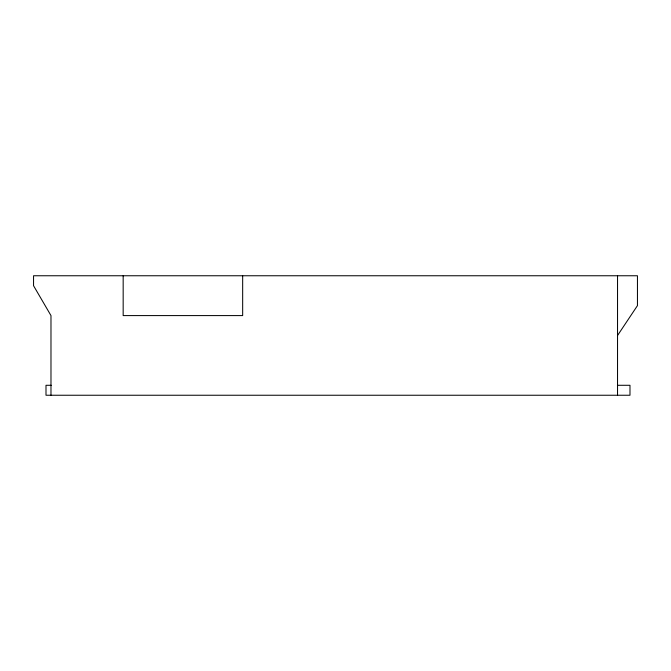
<?xml version="1.0" encoding="UTF-8"?>
<svg xmlns="http://www.w3.org/2000/svg" width="671" height="671" viewBox="0 0 671 671"><rect width="100%" height="100%" fill="white"/><g stroke="black" fill="none" stroke-linecap="round" stroke-linejoin="round"><path stroke-width="1.01" d="M617.538 335.5L637.45 305.624L637.45 275.756L33.55 275.756L33.55 285.712L50.979 315.588L50.979 395.244M51.239 385.288L45.997 385.288L45.997 395.244L629.985 395.244L629.985 385.288L617.421 385.288M617.538 275.756L617.538 395.244M242.667 275.756L242.667 315.588L123.17 315.588L123.17 275.756"/></g></svg>
